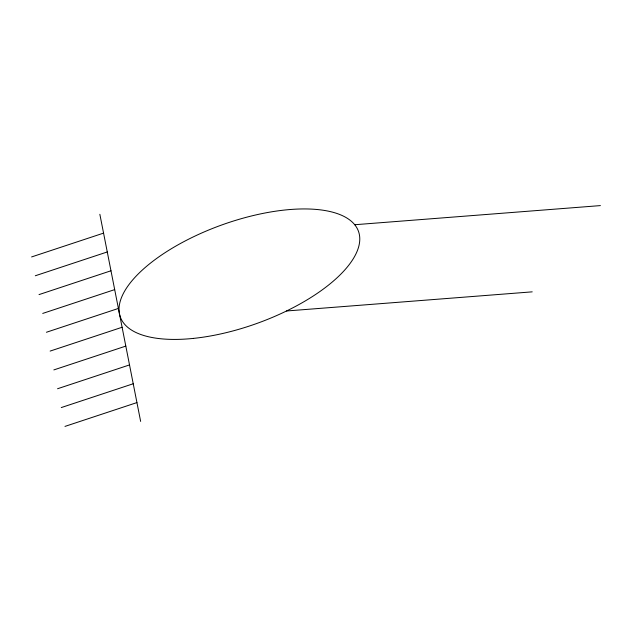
<?xml version="1.0" encoding="UTF-8"?>
<svg xmlns="http://www.w3.org/2000/svg" width="632" height="632" viewBox="0 0 632 632"><rect width="100%" height="100%" fill="white"/><g stroke="black" fill="none" stroke-linecap="round" stroke-linejoin="round"><path stroke-width="0.95" d="M31.6 256.94L103.561 233.121M35.305 275.765L107.274 251.955M39.018 294.599L110.979 270.78M42.723 313.425L114.684 289.614M46.428 332.258L118.397 308.44M50.141 351.084L122.102 327.265M53.846 369.91L125.808 346.099M57.551 388.743L129.52 364.925M61.264 407.569L133.226 383.758M64.97 426.403L136.931 402.584M354.718 224.731L600.4 205.597M286.533 310.983L532.215 291.85M99.856 214.295L140.644 421.41M193.511 338.389A126.542 52.274 -19.8 0 0 358.723 232.07A126.542 52.274 -19.8 0 0 165.979 252.081A126.542 52.274 -19.8 0 0 193.511 338.389"/></g></svg>
